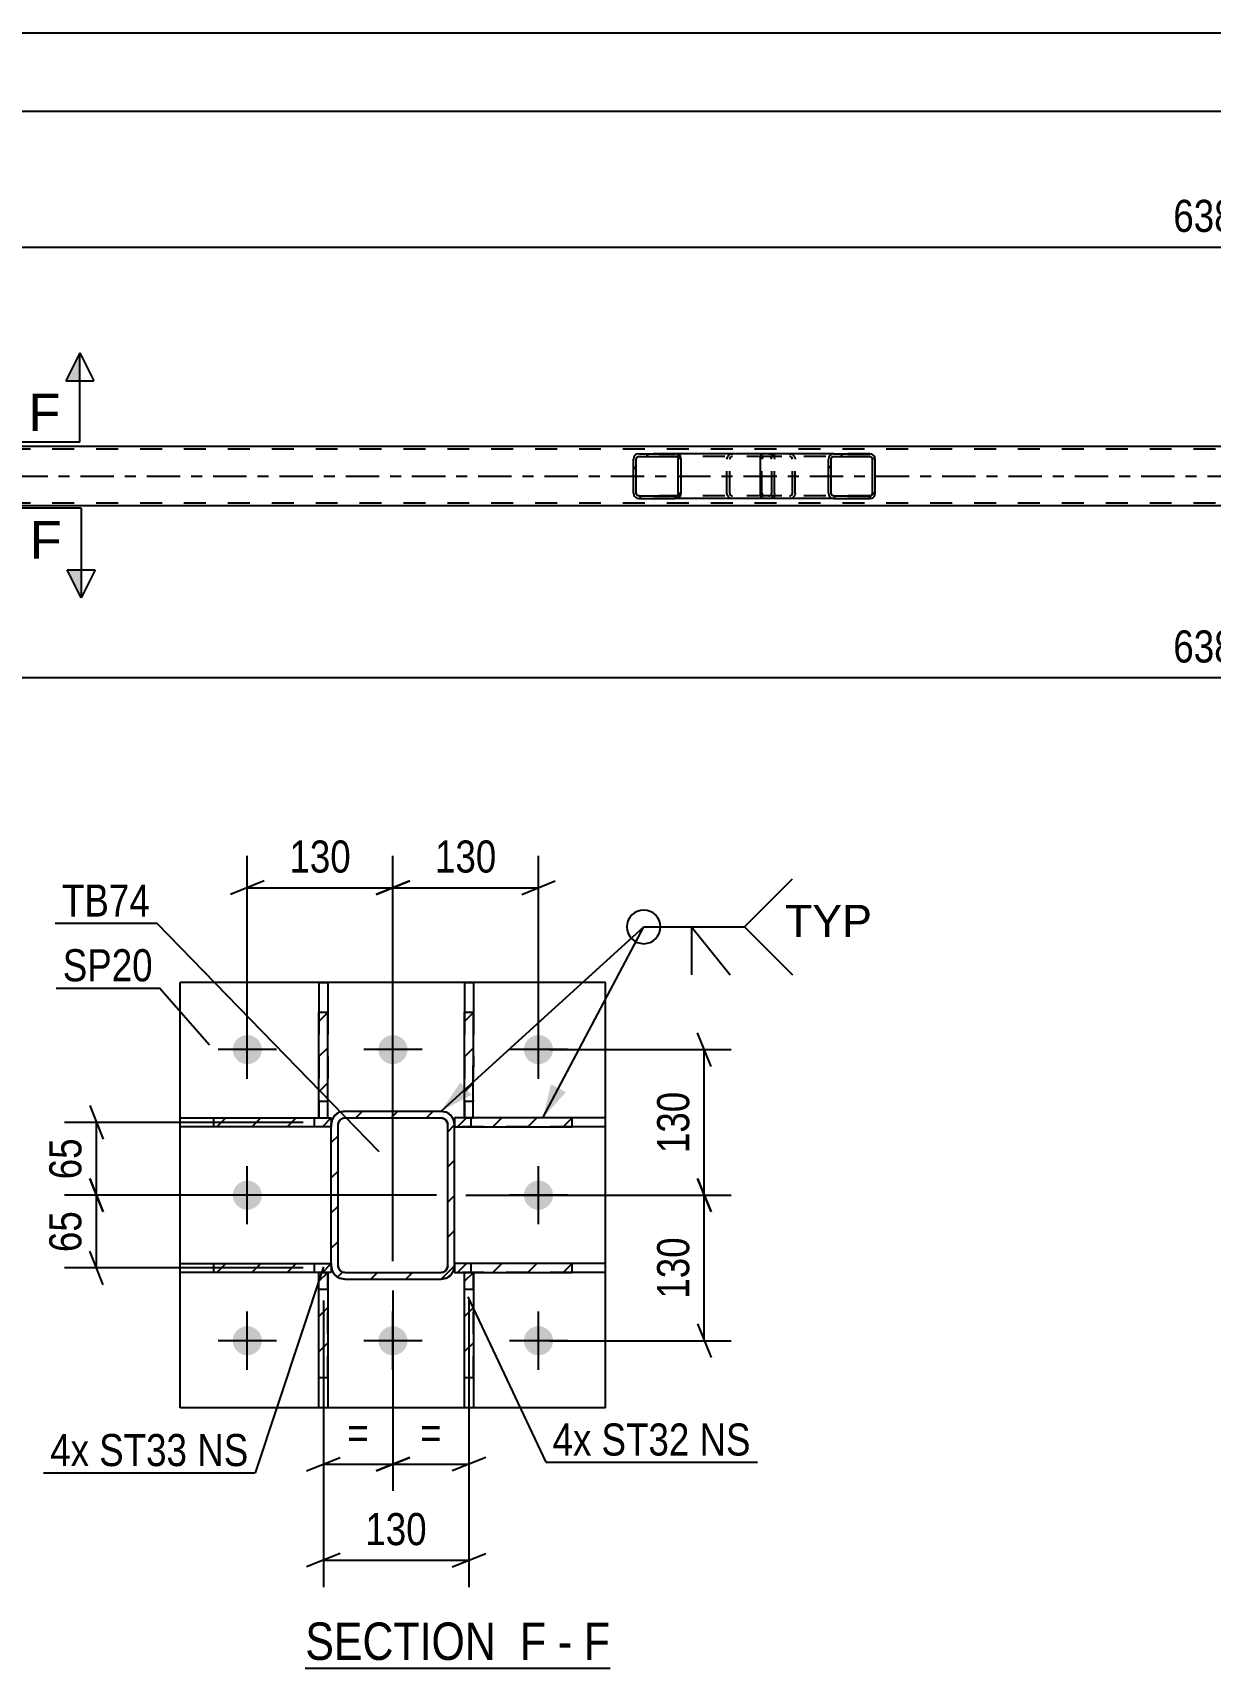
# Model space of a CAD drawing. Header units: millimetres. Extents: x 0 to 841, y 0 to 594.
# Drawn here: x 271.3 to 376.5, y 106.1 to 252.2 of the extents above; entities that cross this region are included whole.
import ezdxf

# ---------------------------------------------------------------- set-up
doc = ezdxf.new("R2010")
doc.units = ezdxf.units.MM
doc.linetypes.add('DXK_LINE_DOT2', pattern=[3.9198, 1.9599, -1.9599])
doc.linetypes.add('DXK_LINE_DOT3', pattern=[5.9187, 2.979, -0.9799, 0.9799, -0.9799])
doc.styles.add('Arial', font='ARIAL.TTF', dxfattribs={"height": 0.2})
doc.styles.add('Arial Narrow', font='ARIALN.TTF', dxfattribs={"height": 0.2})

# ---------------------------------------------------------------- blocks, each defined once
blk = doc.blocks.new('Unknown-122573991-17 - 5866')
at = {"color": 6, "linetype": 'Continuous'}
blk.add_line((295.68, 106.11), (322.9, 106.11), dxfattribs=at)
at = {"color": 0, "linetype": 'Continuous'}
for points in [[(313.79, 106.86), (313.79, 110.36), (295.68, 110.36), (295.68, 106.86)], [(317.18, 106.86), (317.18, 110.36), (314.84, 110.36), (314.84, 106.86)], [(319.5, 106.86), (319.5, 110.36), (318.23, 110.36), (318.23, 106.86)], [(322.9, 106.86), (322.9, 110.36), (320.55, 110.36), (320.55, 106.86)]]:
    blk.add_wipeout(points, dxfattribs=at)
at = {"color": 7, "linetype": 'Continuous', "style": 'Arial Narrow'}
for s, p in [('SECTION ', (295.68, 106.86)), ('F', (314.84, 106.86)), ('F', (320.55, 106.86)), ('-', (318.23, 106.86))]:
    blk.add_text(s, height=3.34, dxfattribs=at).set_placement(p)
blk = doc.blocks.new('Part-122573991-2823 - 2767')
at = {"linetype": 'Continuous'}
h = blk.add_hatch(dxfattribs=at)
h.set_pattern_fill('', scale=0.7, style=0, pattern_type=0)
h.set_pattern_definition([(45, (329.196, 214.2696), (-1.57154, 1.57154), [])])
h.paths.add_polyline_path([(329.23, 214.09), (329.2, 214.27), (329.09, 214.43), (328.92, 214.53), (328.72, 214.57), (325.49, 214.57), (325.29, 214.53), (325.13, 214.43), (325.02, 214.27), (324.98, 214.09), (324.98, 211.05), (325.02, 210.86), (325.13, 210.71), (325.29, 210.6), (325.49, 210.57), (328.72, 210.57), (328.92, 210.6), (329.09, 210.71), (329.2, 210.86), (329.23, 211.05)])
h.paths.add_polyline_path([(328.96, 210.95), (328.9, 210.88), (328.82, 210.82), (328.72, 210.81), (325.49, 210.81), (325.39, 210.82), (325.31, 210.88), (325.25, 210.95), (325.23, 211.05), (325.23, 214.09), (325.25, 214.18), (325.31, 214.26), (325.39, 214.31), (325.49, 214.33), (328.72, 214.33), (328.82, 214.31), (328.9, 214.26), (328.96, 214.18), (328.98, 214.09), (328.98, 211.05)])
at = {"color": 2, "linetype": 'Continuous'}
for p, q in [((325.02, 214.27), (324.98, 214.09)), ((324.98, 211.05), (324.98, 214.09)), ((325.23, 214.09), (325.25, 214.18)), ((325.23, 211.05), (325.23, 214.09)), ((325.25, 214.18), (325.31, 214.26)), ((325.49, 214.57), (325.29, 214.53)), ((325.31, 214.26), (325.39, 214.31)), ((325.39, 214.31), (325.49, 214.33)), ((325.49, 214.57), (328.72, 214.57)), ((325.49, 214.33), (328.72, 214.33)), ((336.59, 214.57), (328.72, 214.57)), ((328.92, 214.53), (328.72, 214.57)), ((328.72, 214.33), (328.82, 214.31)), ((328.82, 214.31), (328.9, 214.26)), ((328.9, 214.26), (328.96, 214.18)), ((328.96, 214.18), (328.98, 214.09)), ((328.98, 211.05), (328.98, 214.09)), ((329.23, 214.09), (329.2, 214.27)), ((329.23, 211.05), (329.23, 214.09)), ((324.98, 211.05), (325.02, 210.86)), ((325.25, 210.95), (325.23, 211.05)), ((325.31, 210.88), (325.25, 210.95)), ((325.29, 210.6), (325.49, 210.57)), ((325.39, 210.82), (325.31, 210.88)), ((325.49, 210.81), (325.39, 210.82)), ((325.49, 210.81), (328.72, 210.81)), ((325.49, 210.57), (328.72, 210.57)), ((328.82, 210.82), (328.72, 210.81)), ((328.72, 210.57), (328.92, 210.6)), ((336.59, 210.57), (328.72, 210.57)), ((328.9, 210.88), (328.82, 210.82)), ((328.96, 210.95), (328.9, 210.88)), ((328.98, 211.05), (328.96, 210.95)), ((329.2, 210.86), (329.23, 211.05))]:
    blk.add_line(p, q, dxfattribs=at)
at = {"color": 7, "linetype": 'DXK_LINE_DOT2'}
for p, q in [((328.72, 214.57), (325.49, 214.57)), ((337.07, 214.33), (325.49, 214.33)), ((333.33, 214.09), (333.37, 214.27)), ((333.33, 211.05), (333.33, 214.09)), ((333.6, 214.18), (333.58, 214.09)), ((333.58, 211.05), (333.58, 214.09)), ((333.66, 214.26), (333.6, 214.18)), ((333.64, 214.53), (333.84, 214.57)), ((333.74, 214.31), (333.66, 214.26)), ((333.84, 214.33), (333.74, 214.31)), ((337.07, 214.57), (336.59, 214.57)), ((337.07, 214.57), (337.27, 214.53)), ((337.17, 214.31), (337.07, 214.33)), ((337.25, 214.26), (337.17, 214.31)), ((337.31, 214.18), (337.25, 214.26)), ((337.33, 214.09), (337.31, 214.18)), ((337.33, 211.05), (337.33, 214.09)), ((337.55, 214.27), (337.58, 214.09)), ((337.58, 211.05), (337.58, 214.09)), ((337.07, 210.81), (325.49, 210.81)), ((328.72, 210.57), (325.49, 210.57)), ((333.37, 210.86), (333.33, 211.05)), ((333.58, 211.05), (333.6, 210.95)), ((333.6, 210.95), (333.66, 210.88)), ((333.84, 210.57), (333.64, 210.6)), ((333.66, 210.88), (333.74, 210.82)), ((333.74, 210.82), (333.84, 210.81)), ((337.07, 210.57), (336.59, 210.57)), ((337.07, 210.81), (337.17, 210.82)), ((337.27, 210.6), (337.07, 210.57)), ((337.17, 210.82), (337.25, 210.88)), ((337.25, 210.88), (337.31, 210.95)), ((337.31, 210.95), (337.33, 211.05)), ((337.58, 211.05), (337.55, 210.86))]:
    blk.add_line(p, q, dxfattribs=at)
at = {"color": 2, "linetype": 'Continuous'}
for centre, start, end in [((325.47, 214.07), 110.7583, 155.68), ((328.74, 214.07), 24.32, 69.2417), ((325.47, 211.07), 204.32, 249.2417), ((328.74, 211.07), 290.7583, 335.68)]:
    blk.add_arc(centre, 0.496, start, end, dxfattribs=at)
at = {"color": 7, "linetype": 'DXK_LINE_DOT2'}
for centre, start, end in [((333.82, 214.07), 110.7583, 155.68), ((337.09, 214.07), 24.32, 69.2417), ((333.82, 211.07), 204.32, 249.2417), ((337.09, 211.07), 290.7583, 335.68)]:
    blk.add_arc(centre, 0.496, start, end, dxfattribs=at)
blk = doc.blocks.new('Part-122573991-2858 - 2767')
at = {"linetype": 'Continuous'}
h = blk.add_hatch(dxfattribs=at)
h.set_pattern_fill('', scale=0.7, style=0, pattern_type=0)
h.set_pattern_definition([(45, (346.5402, 214.2696), (-1.57154, 1.57154), [])])
h.paths.add_polyline_path([(346.58, 214.09), (346.54, 214.27), (346.43, 214.43), (346.27, 214.53), (346.08, 214.57), (342.89, 214.57), (342.7, 214.53), (342.54, 214.43), (342.43, 214.27), (342.39, 214.09), (342.39, 211.05), (342.43, 210.86), (342.54, 210.71), (342.7, 210.6), (342.89, 210.57), (346.08, 210.57), (346.27, 210.6), (346.43, 210.71), (346.54, 210.86), (346.58, 211.05)])
h.paths.add_polyline_path([(346.31, 210.95), (346.25, 210.88), (346.17, 210.82), (346.08, 210.81), (342.89, 210.81), (342.8, 210.82), (342.71, 210.88), (342.66, 210.95), (342.64, 211.05), (342.64, 214.09), (342.66, 214.18), (342.71, 214.26), (342.8, 214.31), (342.89, 214.33), (346.08, 214.33), (346.17, 214.31), (346.25, 214.26), (346.31, 214.18), (346.33, 214.09), (346.33, 211.05)])
at = {"color": 2, "linetype": 'Continuous'}
for p, q in [((336.32, 214.09), (336.34, 214.27)), ((336.32, 211.05), (336.32, 214.09)), ((336.34, 214.27), (336.4, 214.43)), ((336.4, 214.43), (336.49, 214.53)), ((336.49, 214.53), (336.59, 214.57)), ((342.89, 214.57), (336.59, 214.57)), ((342.43, 214.27), (342.39, 214.09)), ((342.39, 211.05), (342.39, 214.09)), ((342.64, 214.09), (342.66, 214.18)), ((342.64, 211.05), (342.64, 214.09)), ((342.66, 214.18), (342.71, 214.26)), ((342.89, 214.57), (342.7, 214.53)), ((342.71, 214.26), (342.8, 214.31)), ((342.8, 214.31), (342.89, 214.33)), ((342.89, 214.57), (346.08, 214.57)), ((342.89, 214.33), (346.08, 214.33)), ((346.27, 214.53), (346.08, 214.57)), ((346.08, 214.33), (346.17, 214.31)), ((346.17, 214.31), (346.25, 214.26)), ((346.25, 214.26), (346.31, 214.18)), ((346.31, 214.18), (346.33, 214.09)), ((346.33, 211.05), (346.33, 214.09)), ((346.58, 214.09), (346.54, 214.27)), ((346.58, 211.05), (346.58, 214.09)), ((336.34, 210.86), (336.32, 211.05)), ((336.4, 210.71), (336.34, 210.86)), ((336.49, 210.6), (336.4, 210.71)), ((336.59, 210.57), (336.49, 210.6)), ((342.89, 210.57), (336.59, 210.57)), ((342.39, 211.05), (342.43, 210.86)), ((342.66, 210.95), (342.64, 211.05)), ((342.71, 210.88), (342.66, 210.95)), ((342.7, 210.6), (342.89, 210.57)), ((342.8, 210.82), (342.71, 210.88)), ((342.89, 210.81), (342.8, 210.82)), ((342.89, 210.81), (346.08, 210.81)), ((342.89, 210.57), (346.08, 210.57)), ((346.17, 210.82), (346.08, 210.81)), ((346.08, 210.57), (346.27, 210.6)), ((346.25, 210.88), (346.17, 210.82)), ((346.31, 210.95), (346.25, 210.88)), ((346.33, 211.05), (346.31, 210.95)), ((346.54, 210.86), (346.58, 211.05))]:
    blk.add_line(p, q, dxfattribs=at)
at = {"color": 7, "linetype": 'DXK_LINE_DOT2'}
for p, q in [((336.47, 214.18), (336.46, 214.09)), ((336.46, 211.05), (336.46, 214.09)), ((336.5, 214.26), (336.47, 214.18)), ((336.54, 214.31), (336.5, 214.26)), ((336.59, 214.33), (336.54, 214.31)), ((346.08, 214.33), (336.59, 214.33)), ((337.58, 214.33), (337.58, 214.57)), ((338.93, 214.57), (339.12, 214.53)), ((339.02, 214.31), (338.93, 214.33)), ((339.1, 214.26), (339.02, 214.31)), ((339.16, 214.18), (339.1, 214.26)), ((339.18, 214.09), (339.16, 214.18)), ((339.18, 211.05), (339.18, 214.09)), ((339.39, 214.27), (339.43, 214.09)), ((339.43, 211.05), (339.43, 214.09)), ((346.08, 214.57), (342.89, 214.57)), ((336.46, 211.05), (336.47, 210.95)), ((336.47, 210.95), (336.5, 210.88)), ((336.5, 210.88), (336.54, 210.82)), ((336.54, 210.82), (336.59, 210.81)), ((346.08, 210.81), (336.59, 210.81)), ((337.58, 210.57), (337.58, 210.81)), ((338.93, 210.81), (339.02, 210.82)), ((339.12, 210.6), (338.93, 210.57)), ((339.02, 210.82), (339.1, 210.88)), ((339.1, 210.88), (339.16, 210.95)), ((339.16, 210.95), (339.18, 211.05)), ((339.43, 211.05), (339.39, 210.86)), ((346.08, 210.57), (342.89, 210.57))]:
    blk.add_line(p, q, dxfattribs=at)
for centre, start, end in [((338.94, 214.07), 23.8494, 68.8059), ((338.94, 211.06), 291.1941, 336.1506)]:
    blk.add_arc(centre, 0.492, start, end, dxfattribs=at)
at = {"color": 2, "linetype": 'Continuous'}
for centre, start, end in [((342.88, 214.07), 111.1941, 156.1506), ((346.09, 214.07), 23.8494, 68.8059), ((342.88, 211.06), 203.8494, 248.8059), ((346.09, 211.06), 291.1941, 336.1506)]:
    blk.add_arc(centre, 0.492, start, end, dxfattribs=at)
blk = doc.blocks.new('Part-122573991-3036 - 2767')
at = {"color": 7, "linetype": 'DXK_LINE_DOT2'}
for p, q in [((772.86, 214.97), (103.97, 214.97)), ((772.86, 210.17), (103.97, 210.17))]:
    blk.add_line(p, q, dxfattribs=at)
at = {"color": 2, "linetype": 'Continuous'}
for p, q in [((503.75, 215.21), (254.34, 215.21)), ((503.75, 209.93), (254.34, 209.93))]:
    blk.add_line(p, q, dxfattribs=at)
at = {"color": 7, "linetype": 'DXK_LINE_DOT3'}
blk.add_line((103.97, 212.57), (772.86, 212.57), dxfattribs=at)
blk = doc.blocks.new('Part-122573991-5909 - 5866')
at = {"linetype": 'Continuous'}
h = blk.add_hatch(dxfattribs=at)
h.set_pattern_fill('', scale=0.7, style=0, pattern_type=0)
h.set_pattern_definition([(45, (298.001, 142.2578), (-1.57154, 1.57154), [])])
h.paths.add_polyline_path([(298, 141.46), (298, 142.26), (287.5, 142.26), (287.5, 141.46)])
at = {"color": 2, "linetype": 'Continuous'}
for p, q in [((284.5, 141.46), (284.5, 142.26)), ((284.5, 142.26), (287.5, 142.26)), ((287.5, 142.26), (298, 142.26)), ((287.5, 141.46), (287.5, 142.26)), ((298, 142.26), (298, 141.46)), ((287.5, 141.46), (284.5, 141.46)), ((298, 141.46), (287.5, 141.46))]:
    blk.add_line(p, q, dxfattribs=at)
at = {"color": 7, "linetype": 'DXK_LINE_DOT2'}
for p, q in [((287.5, 142.26), (298, 142.26)), ((296.5, 141.46), (296.5, 142.26)), ((298, 142.26), (298, 141.46)), ((298, 141.46), (287.5, 141.46))]:
    blk.add_line(p, q, dxfattribs=at)
blk = doc.blocks.new('Part-122573991-5938 - 5866')
at = {"linetype": 'Continuous'}
h = blk.add_hatch(dxfattribs=at)
h.set_pattern_fill('', scale=0.7, style=0, pattern_type=0)
h.set_pattern_definition([(45, (310.6851, 164.6702), (-1.57154, 1.57154), [])])
h.paths.add_polyline_path([(310.68, 155.27), (310.69, 164.67), (309.89, 164.67), (309.88, 155.27)])
at = {"color": 2, "linetype": 'Continuous'}
for p, q in [((309.89, 167.36), (309.89, 164.67)), ((309.89, 167.36), (310.69, 167.36)), ((310.69, 167.36), (310.69, 164.67)), ((309.88, 155.27), (309.89, 164.67)), ((310.69, 164.67), (309.89, 164.67)), ((310.68, 155.27), (310.69, 164.67)), ((309.88, 155.27), (310.68, 155.27))]:
    blk.add_line(p, q, dxfattribs=at)
at = {"color": 7, "linetype": 'DXK_LINE_DOT2'}
for p, q in [((309.89, 164.67), (309.88, 155.27)), ((310.69, 164.67), (310.68, 156.77)), ((309.88, 156.77), (310.68, 156.77)), ((310.68, 155.27), (310.68, 156.77)), ((309.88, 155.27), (310.68, 155.27))]:
    blk.add_line(p, q, dxfattribs=at)
blk = doc.blocks.new('Part-122573991-5987 - 5866')
at = {"linetype": 'Continuous'}
h = blk.add_hatch(dxfattribs=at)
h.set_pattern_fill('', scale=0.7, style=0, pattern_type=0)
h.set_pattern_definition([(45, (297.6862, 141.468), (-1.57154, 1.57154), [])])
h.paths.add_polyline_path([(297.69, 132.05), (297.69, 141.47), (296.89, 141.47), (296.89, 132.05)])
at = {"color": 7, "linetype": 'DXK_LINE_DOT2'}
for p, q in [((296.89, 139.97), (296.89, 141.47)), ((296.89, 141.47), (297.69, 141.47)), ((297.69, 132.05), (297.69, 141.47)), ((296.89, 139.97), (297.69, 139.97)), ((296.89, 132.05), (296.89, 139.97))]:
    blk.add_line(p, q, dxfattribs=at)
at = {"color": 2, "linetype": 'Continuous'}
for p, q in [((296.89, 132.05), (296.89, 141.47)), ((296.89, 141.47), (297.69, 141.47)), ((297.69, 141.47), (297.69, 132.05)), ((296.89, 129.36), (296.89, 132.05)), ((297.69, 132.05), (296.89, 132.05)), ((297.69, 132.05), (297.69, 129.36)), ((297.69, 129.36), (296.89, 129.36))]:
    blk.add_line(p, q, dxfattribs=at)
blk = doc.blocks.new('Part-122573991-5951 - 5866')
at = {"linetype": 'Continuous'}
h = blk.add_hatch(dxfattribs=at)
h.set_pattern_fill('', scale=0.7, style=0, pattern_type=0)
h.set_pattern_definition([(45, (309.001, 142.0592), (-1.57154, 1.57154), [])])
h.paths.add_polyline_path([(308.91, 141.6), (309, 142.06), (309, 154.66), (308.91, 155.12), (308.65, 155.51), (308.26, 155.77), (307.8, 155.86), (299.2, 155.86), (298.74, 155.77), (298.35, 155.51), (298.09, 155.12), (298, 154.66), (298, 142.06), (298.09, 141.6), (298.35, 141.21), (298.74, 140.95), (299.2, 140.86), (307.8, 140.86), (308.26, 140.95), (308.65, 141.21)])
h.paths.add_polyline_path([(308.03, 141.5), (307.8, 141.46), (299.2, 141.46), (298.97, 141.5), (298.78, 141.63), (298.65, 141.83), (298.6, 142.06), (298.6, 154.66), (298.65, 154.89), (298.78, 155.08), (298.97, 155.21), (299.2, 155.26), (307.8, 155.26), (308.03, 155.21), (308.23, 155.08), (308.36, 154.89), (308.4, 154.66), (308.4, 142.06), (308.36, 141.83), (308.23, 141.63)])
at = {"color": 7, "linetype": 'DXK_LINE_DOT2'}
for p, q in [((298, 154.66), (298.09, 155.12)), ((298.65, 154.89), (298.6, 154.66)), ((298.78, 155.08), (298.65, 154.89)), ((298.74, 155.77), (299.2, 155.86)), ((298.97, 155.21), (298.78, 155.08)), ((299.2, 155.26), (298.97, 155.21)), ((299.2, 155.86), (307.8, 155.86)), ((299.2, 155.26), (307.8, 155.26)), ((307.8, 155.86), (308.26, 155.77)), ((308.03, 155.21), (307.8, 155.26)), ((308.23, 155.08), (308.03, 155.21)), ((308.36, 154.89), (308.23, 155.08)), ((308.4, 154.66), (308.36, 154.89)), ((308.91, 155.12), (309, 154.66)), ((298, 142.06), (298, 154.66)), ((298.6, 142.06), (298.6, 154.66)), ((308.4, 142.06), (308.4, 154.66)), ((309, 142.06), (309, 154.66)), ((298.09, 141.6), (298, 142.06)), ((298.6, 142.06), (298.65, 141.83)), ((298.65, 141.83), (298.78, 141.63)), ((308.23, 141.63), (308.36, 141.83)), ((308.36, 141.83), (308.4, 142.06)), ((309, 142.06), (308.91, 141.6)), ((299.2, 140.86), (298.74, 140.95)), ((298.78, 141.63), (298.97, 141.5)), ((298.97, 141.5), (299.2, 141.46)), ((299.2, 141.46), (307.8, 141.46)), ((299.2, 140.86), (307.8, 140.86)), ((307.8, 141.46), (308.03, 141.5)), ((308.26, 140.95), (307.8, 140.86)), ((308.03, 141.5), (308.23, 141.63))]:
    blk.add_line(p, q, dxfattribs=at)
at = {"color": 2, "linetype": 'Continuous'}
for p, q in [((298.09, 155.12), (298, 154.66)), ((298.6, 154.66), (298.65, 154.89)), ((298.65, 154.89), (298.78, 155.08)), ((299.2, 155.86), (298.74, 155.77)), ((298.78, 155.08), (298.97, 155.21)), ((298.97, 155.21), (299.2, 155.26)), ((299.2, 155.86), (307.8, 155.86)), ((299.2, 155.26), (307.8, 155.26)), ((308.26, 155.77), (307.8, 155.86)), ((307.8, 155.26), (308.03, 155.21)), ((308.03, 155.21), (308.23, 155.08)), ((308.23, 155.08), (308.36, 154.89)), ((308.36, 154.89), (308.4, 154.66)), ((309, 154.66), (308.91, 155.12)), ((298, 142.06), (298, 154.66)), ((298.6, 142.06), (298.6, 154.66)), ((308.4, 142.06), (308.4, 154.66)), ((309, 142.06), (309, 154.66)), ((298, 142.06), (298.09, 141.6)), ((298.65, 141.83), (298.6, 142.06)), ((298.78, 141.63), (298.65, 141.83)), ((308.36, 141.83), (308.23, 141.63)), ((308.4, 142.06), (308.36, 141.83)), ((308.91, 141.6), (309, 142.06)), ((298.74, 140.95), (299.2, 140.86)), ((298.97, 141.5), (298.78, 141.63)), ((299.2, 141.46), (298.97, 141.5)), ((299.2, 141.46), (307.8, 141.46)), ((299.2, 140.86), (307.8, 140.86)), ((308.03, 141.5), (307.8, 141.46)), ((307.8, 140.86), (308.26, 140.95)), ((308.23, 141.63), (308.03, 141.5))]:
    blk.add_line(p, q, dxfattribs=at)
at = {"color": 7, "linetype": 'DXK_LINE_DOT3'}
blk.add_line((303.5, 148.36), (303.5, 148.36), dxfattribs=at)
at = {"color": 7, "linetype": 'DXK_LINE_DOT2'}
for centre, start, end in [((299.2, 154.66), 112.5, 157.5), ((307.8, 154.66), 22.5, 67.5), ((299.2, 142.06), 202.5, 247.5), ((307.8, 142.06), 292.5, 337.5)]:
    blk.add_arc(centre, 1.2, start, end, dxfattribs=at)
at = {"color": 2, "linetype": 'Continuous'}
for centre, start, end in [((299.2, 154.66), 112.5, 157.5), ((307.8, 154.66), 22.5, 67.5), ((299.2, 142.06), 202.5, 247.5), ((307.8, 142.06), 292.5, 337.5)]:
    blk.add_arc(centre, 1.2, start, end, dxfattribs=at)
blk = doc.blocks.new('Part-122573991-5977 - 5866')
at = {"linetype": 'Continuous'}
h = blk.add_hatch(dxfattribs=at)
h.set_pattern_fill('', scale=0.7, style=0, pattern_type=0)
h.set_pattern_definition([(45, (297.6857, 164.6702), (-1.57154, 1.57154), [])])
h.paths.add_polyline_path([(297.69, 155.27), (297.69, 164.67), (296.89, 164.67), (296.89, 155.27)])
at = {"color": 2, "linetype": 'Continuous'}
for p, q in [((296.89, 167.36), (296.89, 164.67)), ((296.89, 167.36), (297.69, 167.36)), ((297.69, 167.36), (297.69, 164.67)), ((296.89, 155.27), (296.89, 164.67)), ((297.69, 164.67), (296.89, 164.67)), ((297.69, 155.27), (297.69, 164.67)), ((296.89, 155.27), (297.69, 155.27))]:
    blk.add_line(p, q, dxfattribs=at)
at = {"color": 7, "linetype": 'DXK_LINE_DOT2'}
for p, q in [((296.89, 164.67), (296.89, 155.27)), ((297.69, 164.67), (297.69, 156.77)), ((296.89, 156.77), (297.69, 156.77)), ((297.69, 155.27), (297.69, 156.77)), ((296.89, 155.27), (297.69, 155.27))]:
    blk.add_line(p, q, dxfattribs=at)
blk = doc.blocks.new('Part-122573991-5982 - 5866')
at = {"linetype": 'Continuous'}
h = blk.add_hatch(dxfattribs=at)
h.set_pattern_fill('', scale=0.7, style=0, pattern_type=0)
h.set_pattern_definition([(45, (310.6856, 141.468), (-1.57154, 1.57154), [])])
h.paths.add_polyline_path([(310.69, 132.05), (310.69, 141.47), (309.89, 141.47), (309.89, 132.05)])
at = {"color": 7, "linetype": 'DXK_LINE_DOT2'}
for p, q in [((309.89, 139.97), (309.89, 141.47)), ((309.89, 141.47), (310.69, 141.47)), ((310.69, 132.05), (310.69, 141.47)), ((309.89, 139.97), (310.69, 139.97)), ((309.89, 132.05), (309.89, 139.97))]:
    blk.add_line(p, q, dxfattribs=at)
at = {"color": 2, "linetype": 'Continuous'}
for p, q in [((309.89, 132.05), (309.89, 141.47)), ((309.89, 141.47), (310.69, 141.47)), ((310.69, 141.47), (310.69, 132.05)), ((309.89, 129.36), (309.89, 132.05)), ((310.69, 132.05), (309.89, 132.05)), ((310.69, 132.05), (310.69, 129.36)), ((310.69, 129.36), (309.89, 129.36))]:
    blk.add_line(p, q, dxfattribs=at)
blk = doc.blocks.new('Part-122573991-5992 - 5866')
at = {"linetype": 'Continuous'}
h = blk.add_hatch(dxfattribs=at)
h.set_pattern_fill('', scale=0.7, style=0, pattern_type=0)
h.set_pattern_definition([(45, (298.001, 155.2578), (-1.57154, 1.57154), [])])
h.paths.add_polyline_path([(298, 154.46), (298, 155.26), (287.5, 155.26), (287.5, 154.46)])
at = {"color": 2, "linetype": 'Continuous'}
for p, q in [((284.5, 154.46), (284.5, 155.26)), ((284.5, 155.26), (287.5, 155.26)), ((287.5, 155.26), (298, 155.26)), ((287.5, 154.46), (287.5, 155.26)), ((298, 155.26), (298, 154.46)), ((287.5, 154.46), (284.5, 154.46)), ((298, 154.46), (287.5, 154.46))]:
    blk.add_line(p, q, dxfattribs=at)
at = {"color": 7, "linetype": 'DXK_LINE_DOT2'}
for p, q in [((287.5, 155.26), (298, 155.26)), ((296.5, 154.46), (296.5, 155.26)), ((298, 155.26), (298, 154.46)), ((298, 154.46), (287.5, 154.46))]:
    blk.add_line(p, q, dxfattribs=at)
blk = doc.blocks.new('Bolt-122573991-6022 - 5866')
at = {"linetype": 'Continuous'}
for points in [[(289.2, 161.36, -1), (291.8, 161.36, -1)], [(302.2, 161.36, -1), (304.8, 161.36, -1)], [(315.2, 161.36, -1), (317.8, 161.36, -1)], [(289.2, 148.36, -1), (291.8, 148.36, -1)], [(315.2, 148.36, -1), (317.8, 148.36, -1)], [(289.2, 135.36, -1), (291.8, 135.36, -1)], [(302.2, 135.36, -1), (304.8, 135.36, -1)], [(315.2, 135.36, -1), (317.8, 135.36, -1)]]:
    blk.add_hatch(color=1, dxfattribs=at).paths.add_polyline_path(points)
at = {"color": 1, "linetype": 'Continuous'}
for p, q in [((290.5, 158.76), (290.5, 163.96)), ((303.5, 158.76), (303.5, 163.96)), ((316.5, 158.76), (316.5, 163.96)), ((293.1, 161.36), (287.9, 161.36)), ((306.1, 161.36), (300.9, 161.36)), ((319.1, 161.36), (313.9, 161.36)), ((290.5, 145.76), (290.5, 150.96)), ((316.5, 145.76), (316.5, 150.96)), ((293.1, 148.36), (287.9, 148.36)), ((319.1, 148.36), (313.9, 148.36)), ((290.5, 132.76), (290.5, 137.96)), ((303.5, 132.76), (303.5, 137.96)), ((316.5, 132.76), (316.5, 137.96)), ((293.1, 135.36), (287.9, 135.36)), ((306.1, 135.36), (300.9, 135.36)), ((319.1, 135.36), (313.9, 135.36))]:
    blk.add_line(p, q, dxfattribs=at)
blk = doc.blocks.new('Part-122573991-6036 - 5866')
at = {"linetype": 'Continuous'}
h = blk.add_hatch(dxfattribs=at)
h.set_pattern_fill('', scale=0.7, style=0, pattern_type=0)
h.set_pattern_definition([(45, (319.4994, 142.258), (-1.57154, 1.57154), [])])
h.paths.add_polyline_path([(319.5, 141.46), (319.5, 142.26), (309, 142.26), (309, 141.46)])
at = {"color": 7, "linetype": 'DXK_LINE_DOT2'}
for p, q in [((319.5, 142.26), (309, 142.26)), ((309, 142.26), (309, 141.46)), ((310.5, 141.46), (310.5, 142.26)), ((319.5, 141.46), (309, 141.46))]:
    blk.add_line(p, q, dxfattribs=at)
at = {"color": 2, "linetype": 'Continuous'}
for p, q in [((319.5, 142.26), (309, 142.26)), ((309, 142.26), (309, 141.46)), ((322.5, 142.26), (319.5, 142.26)), ((319.5, 141.46), (319.5, 142.26)), ((322.5, 141.46), (322.5, 142.26)), ((309, 141.46), (319.5, 141.46)), ((322.5, 141.46), (319.5, 141.46))]:
    blk.add_line(p, q, dxfattribs=at)
blk = doc.blocks.new('Part-122573991-6042 - 5866')
at = {"color": 2, "linetype": 'Continuous'}
for p, q in [((284.5, 129.36), (284.5, 167.36)), ((322.5, 167.36), (284.5, 167.36)), ((322.5, 129.36), (322.5, 167.36)), ((322.5, 129.36), (284.5, 129.36))]:
    blk.add_line(p, q, dxfattribs=at)
blk = doc.blocks.new('Part-122573991-6055 - 5866')
at = {"linetype": 'Continuous'}
h = blk.add_hatch(dxfattribs=at)
h.set_pattern_fill('', scale=0.7, style=0, pattern_type=0)
h.set_pattern_definition([(45, (319.4994, 155.258), (-1.57154, 1.57154), [])])
h.paths.add_polyline_path([(319.5, 154.46), (319.5, 155.26), (309, 155.26), (309, 154.46)])
at = {"color": 7, "linetype": 'DXK_LINE_DOT2'}
for p, q in [((319.5, 155.26), (309, 155.26)), ((309, 155.26), (309, 154.46)), ((310.5, 154.46), (310.5, 155.26)), ((319.5, 154.46), (309, 154.46))]:
    blk.add_line(p, q, dxfattribs=at)
at = {"color": 2, "linetype": 'Continuous'}
for p, q in [((319.5, 155.26), (309, 155.26)), ((309, 155.26), (309, 154.46)), ((322.5, 155.26), (319.5, 155.26)), ((319.5, 154.46), (319.5, 155.26)), ((322.5, 154.46), (322.5, 155.26)), ((309, 154.46), (319.5, 154.46)), ((322.5, 154.46), (319.5, 154.46))]:
    blk.add_line(p, q, dxfattribs=at)
blk = doc.blocks.new('StraightDimension-122573991-3074 - 2767')
at = {"color": 7, "linetype": 'Continuous'}
blk.add_line((103.97, 245.16), (783.08, 245.16), dxfattribs=at)
blk = doc.blocks.new('StraightDimension-122573991-3095 - 2767')
at = {"color": 7, "linetype": 'Continuous'}
blk.add_line((103.33, 252.17), (783.72, 252.17), dxfattribs=at)
blk = doc.blocks.new('StraightDimension-122573991-3110 - 2767')
at = {"color": 7, "linetype": 'Continuous'}
blk.add_line((249.14, 233.03), (504.55, 233.03), dxfattribs=at)
at = {"color": 0}
blk.add_wipeout([(381.1, 233.78), (381.1, 237.98), (372.59, 237.98), (372.59, 233.78)], dxfattribs=at)
at = {"color": 3, "style": 'Arial Narrow'}
blk.add_text('6385', height=2.863, dxfattribs=at).set_placement((373.19, 234.38))
blk = doc.blocks.new('StraightDimension-122573991-3174 - 2767')
at = {"color": 7, "linetype": 'Continuous'}
blk.add_line((249.14, 194.58), (504.55, 194.58), dxfattribs=at)
at = {"color": 0}
blk.add_wipeout([(381.1, 195.33), (381.1, 199.53), (372.59, 199.53), (372.59, 195.33)], dxfattribs=at)
at = {"color": 3, "style": 'Arial Narrow'}
blk.add_text('6385', height=2.863, dxfattribs=at).set_placement((373.19, 195.93))
blk = doc.blocks.new('StraightDimension-122573991-6139 - 5866')
at = {"color": 7, "linetype": 'Continuous'}
for p, q in [((290.5, 162.36), (290.5, 178.67)), ((303.5, 142.46), (303.5, 178.67)), ((292, 176.42), (289, 175.22)), ((290.5, 175.82), (303.5, 175.82)), ((302, 175.22), (305, 176.42))]:
    blk.add_line(p, q, dxfattribs=at)
at = {"color": 0}
blk.add_wipeout([(300.34, 176.57), (300.34, 180.77), (293.66, 180.77), (293.66, 176.57)], dxfattribs=at)
at = {"color": 3, "style": 'Arial Narrow'}
blk.add_text('130', height=2.863, dxfattribs=at).set_placement((294.26, 177.17))
blk = doc.blocks.new('StraightDimension-122573991-6077 - 5866')
at = {"color": 7, "linetype": 'Continuous'}
for p, q in [((303.5, 139.86), (303.5, 121.95)), ((310.29, 128.36), (310.29, 121.95)), ((302, 123.75), (305, 124.95)), ((303.5, 124.35), (310.29, 124.35)), ((311.79, 124.95), (308.79, 123.75))]:
    blk.add_line(p, q, dxfattribs=at)
at = {"color": 0}
blk.add_wipeout([(308.45, 125.1), (308.45, 129.3), (305.33, 129.3), (305.33, 125.1)], dxfattribs=at)
at = {"color": 3, "style": 'Arial Narrow'}
blk.add_text('=', height=2.86, dxfattribs=at).set_placement((305.93, 125.7))
blk = doc.blocks.new('StraightDimension-122573991-6063 - 5866')
at = {"color": 7, "linetype": 'Continuous'}
for p, q in [((297.29, 138.97), (297.29, 113.36)), ((310.29, 138.97), (310.29, 113.36)), ((298.79, 116.36), (295.79, 115.16)), ((297.29, 115.76), (310.29, 115.76)), ((308.79, 115.16), (311.79, 116.36))]:
    blk.add_line(p, q, dxfattribs=at)
at = {"color": 0}
blk.add_wipeout([(307.13, 116.51), (307.13, 120.71), (300.44, 120.71), (300.44, 116.51)], dxfattribs=at)
at = {"color": 3, "style": 'Arial Narrow'}
blk.add_text('130', height=2.863, dxfattribs=at).set_placement((301.04, 117.11))
blk = doc.blocks.new('StraightDimension-122573991-6068 - 5866')
at = {"color": 7, "linetype": 'Continuous'}
for p, q in [((303.5, 139.86), (303.5, 121.95)), ((297.29, 128.36), (297.29, 121.95)), ((295.79, 123.75), (298.79, 124.95)), ((297.29, 124.35), (303.5, 124.35)), ((305, 124.95), (302, 123.75))]:
    blk.add_line(p, q, dxfattribs=at)
at = {"color": 0}
blk.add_wipeout([(301.95, 125.1), (301.95, 129.3), (298.83, 129.3), (298.83, 125.1)], dxfattribs=at)
at = {"color": 3, "style": 'Arial Narrow'}
blk.add_text('=', height=2.86, dxfattribs=at).set_placement((299.43, 125.7))
blk = doc.blocks.new('StraightDimension-122573991-6087 - 5866')
at = {"color": 7, "linetype": 'Continuous'}
for p, q in [((331.91, 146.86), (330.71, 149.86)), ((310, 148.36), (333.71, 148.36)), ((331.31, 135.36), (331.31, 148.36)), ((330.71, 136.86), (331.91, 133.86)), ((317.5, 135.36), (333.71, 135.36))]:
    blk.add_line(p, q, dxfattribs=at)
at = {"color": 0}
blk.add_wipeout([(330.56, 145.2), (326.36, 145.2), (326.36, 138.52), (330.56, 138.52)], dxfattribs=at)
at = {"color": 3, "style": 'Arial Narrow'}
blk.add_text('130', height=2.863, rotation=90.0002, dxfattribs=at).set_placement((329.96, 139.12))
blk = doc.blocks.new('StraightDimension-122573991-6097 - 5866')
at = {"color": 7, "linetype": 'Continuous'}
for p, q in [((331.91, 159.86), (330.71, 162.86)), ((317.5, 161.36), (333.71, 161.36)), ((331.31, 148.36), (331.31, 161.36)), ((330.71, 149.86), (331.91, 146.86)), ((310, 148.36), (333.71, 148.36))]:
    blk.add_line(p, q, dxfattribs=at)
at = {"color": 0}
blk.add_wipeout([(330.56, 158.2), (326.36, 158.2), (326.36, 151.52), (330.56, 151.52)], dxfattribs=at)
at = {"color": 3, "style": 'Arial Narrow'}
blk.add_text('130', height=2.863, rotation=90.0002, dxfattribs=at).set_placement((329.96, 152.12))
blk = doc.blocks.new('StraightDimension-122573991-6108 - 5866')
at = {"color": 7, "linetype": 'Continuous'}
for p, q in [((276.43, 156.36), (277.63, 153.36)), ((295.5, 154.86), (274.18, 154.86)), ((277.03, 148.36), (277.03, 154.86)), ((277.63, 146.86), (276.43, 149.86)), ((307.4, 148.36), (274.18, 148.36))]:
    blk.add_line(p, q, dxfattribs=at)
at = {"color": 0}
blk.add_wipeout([(276.28, 154.04), (272.08, 154.04), (272.08, 149.18), (276.28, 149.18)], dxfattribs=at)
at = {"color": 3, "style": 'Arial Narrow'}
blk.add_text('65', height=2.863, rotation=90.0002, dxfattribs=at).set_placement((275.68, 149.78))
blk = doc.blocks.new('StraightDimension-122573991-6117 - 5866')
at = {"color": 7, "linetype": 'Continuous'}
for p, q in [((276.43, 149.86), (277.63, 146.86)), ((307.4, 148.36), (274.18, 148.36)), ((277.03, 141.86), (277.03, 148.36)), ((277.63, 140.36), (276.43, 143.36)), ((295.5, 141.86), (274.18, 141.86))]:
    blk.add_line(p, q, dxfattribs=at)
at = {"color": 0}
blk.add_wipeout([(276.28, 147.54), (272.08, 147.54), (272.08, 142.68), (276.28, 142.68)], dxfattribs=at)
at = {"color": 3, "style": 'Arial Narrow'}
blk.add_text('65', height=2.863, rotation=90.0002, dxfattribs=at).set_placement((275.68, 143.28))
blk = doc.blocks.new('StraightDimension-122573991-6126 - 5866')
at = {"color": 7, "linetype": 'Continuous'}
for p, q in [((303.5, 142.46), (303.5, 178.67)), ((316.5, 162.36), (316.5, 178.67)), ((305, 176.42), (302, 175.22)), ((303.5, 175.82), (316.5, 175.82)), ((315, 175.22), (318, 176.42))]:
    blk.add_line(p, q, dxfattribs=at)
at = {"color": 0}
blk.add_wipeout([(313.34, 176.57), (313.34, 180.77), (306.66, 180.77), (306.66, 176.57)], dxfattribs=at)
at = {"color": 3, "style": 'Arial Narrow'}
blk.add_text('130', height=2.863, dxfattribs=at).set_placement((307.26, 177.17))
blk = doc.blocks.new('SectionMark-122573991-3220 - 2767')
at = {"linetype": 'Continuous'}
for points in [[(228.33, 204.21), (229.58, 204.21), (228.33, 201.71)], [(274.42, 204.21), (275.67, 204.21), (275.67, 201.71)]]:
    blk.add_hatch(color=6, dxfattribs=at).paths.add_polyline_path(points)
at = {"color": 6, "linetype": 'Continuous'}
for p, q in [((228.33, 209.71), (236.33, 209.71)), ((228.33, 209.71), (228.33, 201.71)), ((275.67, 209.71), (267.67, 209.71)), ((275.67, 209.71), (275.67, 201.71)), ((228.33, 201.71), (227.08, 204.21)), ((229.58, 204.21), (227.08, 204.21)), ((228.33, 201.71), (229.58, 204.21)), ((274.42, 204.21), (276.92, 204.21)), ((275.67, 201.71), (274.42, 204.21)), ((276.92, 204.21), (275.67, 201.71))]:
    blk.add_line(p, q, dxfattribs=at)
at = {"color": 0, "linetype": 'Continuous'}
for points in [[(232.93, 205.21), (232.93, 208.71), (230.08, 208.71), (230.08, 205.21)], [(273.92, 205.21), (273.92, 208.71), (271.07, 208.71), (271.07, 205.21)]]:
    blk.add_wipeout(points, dxfattribs=at)
at = {"color": 3, "linetype": 'Continuous', "style": 'Arial'}
for p in [(230.08, 205.21), (271.07, 205.21)]:
    blk.add_text('F', height=3.34, dxfattribs=at).set_placement(p)
blk = doc.blocks.new('SectionMark-122573991-3216 - 2767')
at = {"linetype": 'Continuous'}
for points in [[(230.67, 221.09), (229.42, 221.09), (229.42, 223.59)], [(275.55, 221.09), (274.3, 221.09), (275.55, 223.59)]]:
    blk.add_hatch(color=6, dxfattribs=at).paths.add_polyline_path(points)
at = {"color": 6, "linetype": 'Continuous'}
for p, q in [((228.17, 221.09), (229.42, 223.59)), ((229.42, 215.59), (229.42, 223.59)), ((229.42, 223.59), (230.67, 221.09)), ((275.55, 223.59), (274.3, 221.09)), ((275.55, 215.59), (275.55, 223.59)), ((275.55, 223.59), (276.8, 221.09)), ((230.67, 221.09), (228.17, 221.09)), ((274.3, 221.09), (276.8, 221.09)), ((229.42, 215.59), (237.42, 215.59)), ((275.55, 215.59), (267.55, 215.59))]:
    blk.add_line(p, q, dxfattribs=at)
at = {"color": 0, "linetype": 'Continuous'}
for points in [[(234.02, 216.59), (234.02, 220.09), (231.17, 220.09), (231.17, 216.59)], [(273.8, 216.59), (273.8, 220.09), (270.95, 220.09), (270.95, 216.59)]]:
    blk.add_wipeout(points, dxfattribs=at)
at = {"color": 3, "linetype": 'Continuous', "style": 'Arial'}
for p in [(231.17, 216.59), (270.95, 216.59)]:
    blk.add_text('F', height=3.34, dxfattribs=at).set_placement(p)
blk = doc.blocks.new('Mark-122573991-5947 - 5866')
at = {"color": 0}
blk.add_wipeout([(281.81, 173.24), (281.81, 176.24), (273.95, 176.24), (273.95, 173.24)], dxfattribs=at)
blk.add_wipeout([(281.81, 173.24), (281.81, 176.24), (273.95, 176.24), (273.95, 173.24)], dxfattribs=at)
at = {"color": 30, "linetype": 'Continuous'}
for p in [(273.35, 172.64), (302.26, 152.24)]:
    blk.add_line(p, (282.41, 172.64), dxfattribs=at)
at = {"color": 3, "style": 'Arial Narrow'}
blk.add_text('TB74', height=2.863, dxfattribs=at).set_placement((273.95, 173.24))
blk = doc.blocks.new('Mark-122573991-6038 - 5866')
at = {"color": 0}
blk.add_wipeout([(282.06, 167.46), (282.06, 170.46), (274.02, 170.46), (274.02, 167.46)], dxfattribs=at)
blk.add_wipeout([(282.06, 167.46), (282.06, 170.46), (274.02, 170.46), (274.02, 167.46)], dxfattribs=at)
at = {"color": 30, "linetype": 'Continuous'}
for p in [(273.42, 166.86), (287.13, 161.77)]:
    blk.add_line(p, (282.66, 166.86), dxfattribs=at)
at = {"color": 3, "style": 'Arial Narrow'}
blk.add_text('SP20', height=2.863, dxfattribs=at).set_placement((274.02, 167.46))
blk = doc.blocks.new('MarkSet-122573991-6230 - 5866')
at = {"color": 0}
for points in [[(321.23, 125.11), (321.23, 128.11), (317.76, 128.11), (317.76, 125.11)], [(329.98, 125.11), (329.98, 128.11), (322.13, 128.11), (322.13, 125.11)], [(335.45, 125.11), (335.45, 128.11), (330.88, 128.11), (330.88, 125.11)]]:
    blk.add_wipeout(points, dxfattribs=at)
for points in [[(321.23, 125.11), (321.23, 128.11), (317.76, 128.11), (317.76, 125.11)], [(329.98, 125.11), (329.98, 128.11), (322.13, 128.11), (322.13, 125.11)], [(335.45, 125.11), (335.45, 128.11), (330.88, 128.11), (330.88, 125.11)]]:
    blk.add_wipeout(points, dxfattribs=at)
at = {"color": 30, "linetype": 'Continuous'}
for p, q in [((310.18, 139.28), (317.16, 124.51)), ((317.16, 124.51), (336.05, 124.51))]:
    blk.add_line(p, q, dxfattribs=at)
at = {"color": 3, "style": 'Arial Narrow'}
for s, p in [('4x', (317.76, 125.11)), ('ST32', (322.13, 125.11)), ('NS', (330.88, 125.11))]:
    blk.add_text(s, height=2.863, dxfattribs=at).set_placement(p)
blk = doc.blocks.new('WeldMark-122573991-6151 - 5866')
at = {"linetype": 'Continuous'}
for points in [[(310.52, 157.32), (307.8, 155.86), (309.52, 158.43)], [(318.95, 157.56), (316.89, 155.26), (317.62, 158.26)]]:
    blk.add_hatch(color=30, dxfattribs=at).paths.add_polyline_path(points)
at = {"color": 30, "linetype": 'Continuous'}
for p, q in [((307.8, 155.86), (325.9, 172.32)), ((316.89, 155.26), (325.9, 172.32)), ((325.9, 172.32), (334.9, 172.32))]:
    blk.add_line(p, q, dxfattribs=at)
at = {"color": 3, "linetype": 'Continuous'}
for q in [(333.61, 168.04), (330.18, 168.04)]:
    blk.add_line((330.18, 172.32), q, dxfattribs=at)
for start, end in [(90, 270), (270, 90)]:
    blk.add_arc((325.9, 172.32), 1.5, start, end, dxfattribs=at)
at = {"color": 0, "linetype": 'Continuous'}
blk.add_wipeout([(346.27, 171.42), (346.27, 174.42), (338.5, 174.42), (338.5, 171.42)], dxfattribs=at)
blk.add_wipeout([(346.27, 171.42), (346.27, 174.42), (338.5, 174.42), (338.5, 171.42)], dxfattribs=at)
at = {"color": 3, "linetype": 'Continuous'}
for q in [(339.18, 176.61), (339.18, 168.04)]:
    blk.add_line((334.9, 172.32), q, dxfattribs=at)
at = {"color": 3, "linetype": 'Continuous', "style": 'Arial'}
blk.add_text('TYP', height=2.865, dxfattribs=at).set_placement((338.5, 171.42))
blk = doc.blocks.new('MarkSet-122573991-6200 - 5866')
at = {"color": 0}
for points in [[(276.37, 124.17), (276.37, 127.17), (272.9, 127.17), (272.9, 124.17)], [(285.13, 124.17), (285.13, 127.17), (277.27, 127.17), (277.27, 124.17)], [(290.59, 124.17), (290.59, 127.17), (286.03, 127.17), (286.03, 124.17)]]:
    blk.add_wipeout(points, dxfattribs=at)
for points in [[(276.37, 124.17), (276.37, 127.17), (272.9, 127.17), (272.9, 124.17)], [(285.13, 124.17), (285.13, 127.17), (277.27, 127.17), (277.27, 124.17)], [(290.59, 124.17), (290.59, 127.17), (286.03, 127.17), (286.03, 124.17)]]:
    blk.add_wipeout(points, dxfattribs=at)
at = {"color": 30, "linetype": 'Continuous'}
for p in [(297.3, 141.96), (272.3, 123.57)]:
    blk.add_line(p, (291.19, 123.57), dxfattribs=at)
at = {"color": 3, "style": 'Arial Narrow'}
for s, p in [('ST33', (277.27, 124.17)), ('NS', (286.03, 124.17)), ('4x', (272.9, 124.17))]:
    blk.add_text(s, height=2.863, dxfattribs=at).set_placement(p)

msp = doc.modelspace()

# ---------------------------------------------------------------- block references
for name in ['StraightDimension-122573991-3074 - 2767', 'Part-122573991-3036 - 2767', 'Part-122573991-2823 - 2767', 'Part-122573991-2858 - 2767', 'StraightDimension-122573991-3174 - 2767', 'Part-122573991-6042 - 5866', 'Part-122573991-5977 - 5866', 'Part-122573991-5938 - 5866', 'Bolt-122573991-6022 - 5866', 'Part-122573991-5992 - 5866', 'Part-122573991-5951 - 5866', 'Part-122573991-6055 - 5866', 'Part-122573991-5909 - 5866', 'Part-122573991-6036 - 5866', 'Part-122573991-5987 - 5866', 'Part-122573991-5982 - 5866', 'Unknown-122573991-17 - 5866']:
    msp.add_blockref(name, (0, 0))

# ---------------------------------------------------------------- next in the draw order: block references
for name in ['StraightDimension-122573991-3095 - 2767', 'SectionMark-122573991-3220 - 2767', 'StraightDimension-122573991-6139 - 5866', 'StraightDimension-122573991-6077 - 5866']:
    msp.add_blockref(name, (0, 0))

# ---------------------------------------------------------------- next in the draw order: block references
for name in ['StraightDimension-122573991-3110 - 2767', 'StraightDimension-122573991-6108 - 5866', 'StraightDimension-122573991-6063 - 5866']:
    msp.add_blockref(name, (0, 0))

# ---------------------------------------------------------------- next in the draw order: block references
for name in ['SectionMark-122573991-3216 - 2767', 'StraightDimension-122573991-6087 - 5866', 'StraightDimension-122573991-6068 - 5866']:
    msp.add_blockref(name, (0, 0))

# ---------------------------------------------------------------- next in the draw order: block references
for name in ['StraightDimension-122573991-6097 - 5866', 'StraightDimension-122573991-6117 - 5866', 'MarkSet-122573991-6230 - 5866']:
    msp.add_blockref(name, (0, 0))

# ---------------------------------------------------------------- next in the draw order: block references
for name in ['StraightDimension-122573991-6126 - 5866', 'MarkSet-122573991-6200 - 5866']:
    msp.add_blockref(name, (0, 0))

# ---------------------------------------------------------------- next in the draw order: block references
for name in ['Mark-122573991-5947 - 5866', 'WeldMark-122573991-6151 - 5866']:
    msp.add_blockref(name, (0, 0))

# ---------------------------------------------------------------- next in the draw order: block references
msp.add_blockref('Mark-122573991-6038 - 5866', (0, 0))

doc.saveas('drawing.dxf')
